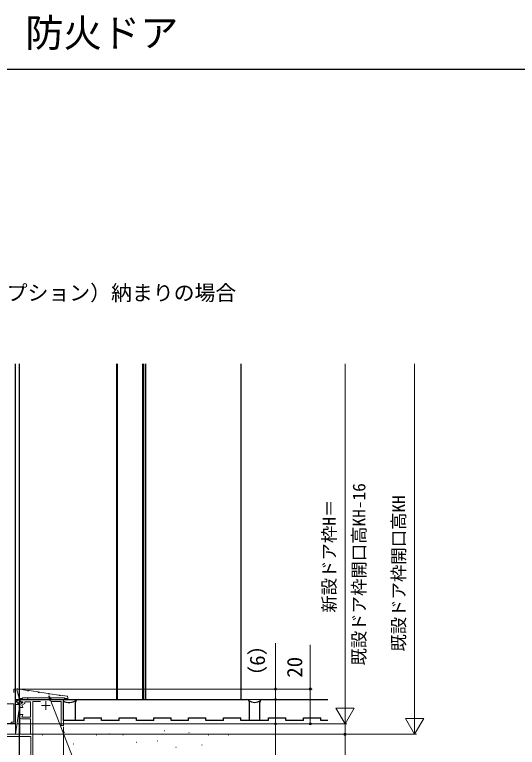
# Model space of a CAD drawing. Units: millimetres, scale not verified. Extents: x -525 to 525, y -783 to 779.
# Drawn here: x -289 to 0, y 357.1 to 778.6 of the extents above; entities that cross this region are included whole.
import ezdxf
from ezdxf.enums import TextEntityAlignment as Align

# ---------------------------------------------------------------- set-up
doc = ezdxf.new("R2010")
doc.units = ezdxf.units.MM
doc.header["$LTSCALE"] = 4
for name, color, linetype in [('0-1_USER1', 3, 'Continuous'), ('0-4_YKK_12', 2, 'Continuous'), ('0-7_YKK_ZWAK', 7, 'Continuous'), ('0-8_YSS_K', 3, 'Continuous'), ('0-9_YSS_KE', 3, 'Continuous')]:
    doc.layers.add(name, color=color, linetype=linetype)
for name, color, linetype, lineweight in [('0-2_YKK_11', 190, 'Continuous', 18), ('0-3_YKK_11E', 4, 'Continuous', 18), ('0-5_YKK_13', 4, 'Continuous', 18), ('0-6_YKK_D', 6, 'Continuous', 18)]:
    doc.layers.add(name, color=color, linetype=linetype, lineweight=lineweight)
doc.styles.add('ＭＳ ゴシック', font='')
doc.styles.get('ＭＳ ゴシック').set_extended_font_data('MS Gothic')

msp = doc.modelspace()

# ---------------------------------------------------------------- linework, layer by layer
at = {"layer": '0-2_YKK_11', "color": 211}
msp.add_lwpolyline([(-289.542, 388.602), (-289.542, 390.602), (-288.542, 390.602), (-288.542, 370.602), (-291.042, 370.602), (-291.042, 371.602), (-289.542, 371.602), (-289.542, 382.102), (-294.309, 382.102)], dxfattribs=at)
at = {"layer": '0-2_YKK_11'}
msp.add_lwpolyline([(-362.542, 364.602), (-288.542, 364.602), (-288.542, 370.602), (-291.342, 370.602)], dxfattribs=at)
at = {"layer": '0-3_YKK_11E'}
for p, q in [((-271.042, 383.602), (-271.042, 378.602)), ((-273.542, 381.102), (-268.542, 381.102))]:
    msp.add_line(p, q, dxfattribs=at)
for points in [[(-286.042, 374.402), (-286.042, 375.902), (-284.414, 375.902), (-284.96, 374.402), (-279.842, 374.402), (-279.842, 383.302), (-283.142, 383.302), (-283.142, 382.321), (-284.921, 381.295), (-284.414, 379.902), (-286.042, 379.902), (-286.042, 381.802), (-284.342, 382.783), (-284.342, 383.302), (-285.11, 383.302), (-286.582, 384.152), (-286.462, 384.602), (-261.042, 384.602), (-261.042, 369.602), (-262.242, 369.602), (-262.242, 383.402), (-267.809, 383.402)], [(-274.275, 383.402), (-278.642, 383.402), (-278.642, 347.602), (-284.642, 347.602), (-284.642, 348.602), (-283.516, 349.252), (-282.642, 349.252), (-282.642, 348.702), (-279.742, 348.702), (-279.742, 363.402), (-306.242, 363.402), (-307.042, 362.602), (-313.042, 362.602), (-313.842, 363.402), (-317.392, 363.402)], [(-322.692, 363.402), (-330.942, 363.402), (-330.942, 349.402), (-326.442, 349.402), (-326.442, 348.702), (-324.042, 348.702), (-324.042, 349.252), (-323.168, 349.252), (-322.042, 348.602), (-322.042, 347.602), (-327.542, 347.602), (-327.542, 348.302), (-332.042, 348.302), (-332.042, 364.602), (-279.842, 364.602), (-279.842, 373.402), (-285.042, 373.402)]]:
    msp.add_lwpolyline(points, dxfattribs=at)
msp.add_arc((-285.042, 374.402), 1, 180.00002, 270, dxfattribs=at)
at = {"layer": '0-4_YKK_12'}
for p, q in [((-288.542, 444.886), (-288.542, 577.639)), ((-286.542, 577.639), (-286.542, 298.825)), ((-230.542, 577.639), (-230.542, 384.599)), ((-230.045, 577.639), (-230.047, 384.599)), ((-215.545, 577.639), (-215.547, 384.599)), ((-215.046, 577.639), (-215.046, 384.599)), ((-213.546, 384.599), (-213.546, 577.639)), ((-288.542, 370.602), (-288.542, 444.886)), ((-288.542, 384.599), (-213.546, 384.599)), ((-288.541, 370.602), (-346.541, 370.602))]:
    msp.add_line(p, q, dxfattribs=at)
at = {"layer": '0-5_YKK_13', "color": 190}
for p, q in [((-286.508, 385.418), (-287.818, 390.064)), ((-281.7, 389.865), (-287.263, 390.694)), ((-275.7, 388.971), (-280.793, 389.73)), ((-269.7, 388.076), (-274.793, 388.835)), ((-263.7, 387.182), (-268.793, 387.941)), ((-284.746, 385.199), (-286.219, 385.199)), ((-284.446, 385.599), (-260.446, 385.599)), ((-284.446, 385.499), (-284.446, 385.599)), ((-258.873, 386.463), (-262.793, 387.047)), ((-260.446, 385.599), (-260.446, 384.599)), ((-260.446, 385.499), (-260.446, 385.599)), ((-260.146, 385.199), (-259.246, 385.199))]:
    msp.add_line(p, q, dxfattribs=at)
at = {"layer": '0-5_YKK_13'}
msp.add_line((-288.542, 364.602), (-286.042, 381.629), dxfattribs=at)
at = {"layer": '0-5_YKK_13', "color": 190}
for points in [[(-281.446, 385.599), (-281.446, 384.599), (-260.446, 384.599)], [(-258.446, 385.199), (-258.446, 385.899), (-258.446, 385.968)]]:
    msp.add_lwpolyline(points, dxfattribs=at)
at = {"layer": '0-5_YKK_13'}
msp.add_lwpolyline([(-288.542, 364.602), (-286.042, 364.602), (-286.042, 381.629), (-288.542, 381.629)], close=True, dxfattribs=at)
at = {"layer": '0-5_YKK_13', "color": 190}
for centre, radius, start, end in [((-287.337, 390.199), 0.5, 81.52358, 195.74577), ((-281.729, 389.667), 0.2, 15.10176, 81.52358), ((-281.246, 389.797), 0.3, 195.10176, 327.9454), ((-280.823, 389.532), 0.2, 81.52358, 147.9454), ((-275.729, 388.773), 0.2, 15.10176, 81.52358), ((-275.246, 388.903), 0.3, 195.10176, 327.9454), ((-274.823, 388.638), 0.2, 81.52358, 147.9454), ((-269.729, 387.879), 0.2, 15.10176, 81.52358), ((-269.246, 388.009), 0.3, 195.10176, 327.9454), ((-268.823, 387.743), 0.2, 81.52358, 147.9454), ((-286.219, 385.499), 0.3, 195.74577, 270), ((-284.746, 385.499), 0.3, 270, 0), ((-263.729, 386.984), 0.2, 15.10176, 81.52358), ((-263.246, 387.115), 0.3, 195.10176, 327.9454), ((-262.823, 386.849), 0.2, 81.52358, 147.9454), ((-260.146, 385.499), 0.3, 180, 270), ((-258.846, 385.199), 0.4, 180, 0), ((-258.946, 385.968), 0.5, 0, 81.52358)]:
    msp.add_arc(centre, radius, start, end, dxfattribs=at)
at = {"layer": '0-6_YKK_D'}
for p, q in [((-99.042, 577.639), (-99.042, 381.102)), ((-59.042, 577.639), (-59.042, 375.102)), ((-119.042, 415.997), (-119.042, 390.602)), ((-287.842, 390.602), (-138.042, 390.602)), ((-285.842, 390.602), (-118.042, 390.602)), ((-119.042, 390.602), (-119.042, 370.602)), ((-99.042, 370.602), (-99.042, 388.788)), ((-260.342, 384.602), (-138.042, 384.602)), ((-260.342, 384.602), (-138.042, 384.602)), ((-139.042, 370.602), (-139.042, 384.602)), ((-99.042, 370.602), (-104.292, 379.695)), ((-93.792, 379.695), (-104.292, 379.695)), ((-99.042, 370.602), (-93.792, 379.695)), ((-59.042, 364.602), (-59.042, 382.788)), ((-59.042, 364.602), (-64.292, 373.695)), ((-53.792, 373.695), (-64.292, 373.695)), ((-59.042, 364.602), (-53.792, 373.695)), ((-287.842, 370.602), (-98.042, 370.602)), ((-287.842, 370.602), (-138.042, 370.602)), ((-286.842, 370.602), (-98.042, 370.602)), ((-285.842, 370.602), (-118.042, 370.602)), ((-261.042, 368.902), (-261.042, 320.932)), ((-139.042, 329.092), (-139.042, 370.602)), ((-99.042, 370.602), (-99.042, 364.602)), ((-287.842, 364.602), (-98.042, 364.602)), ((-279.142, 364.602), (-58.042, 364.602)), ((-99.042, 342.129), (-99.042, 364.602)), ((-286.542, 359.422), (-286.542, 320.932))]:
    msp.add_line(p, q, dxfattribs=at)
for points in [[(-139.042, 384.602), (-139.042, 390.602), (-139.042, 416.993)], [(-269.105, 383.996), (-269.39, 386.621), (-267.831, 384.49)], [(-269.39, 386.621), (-268.468, 384.243), (-227.871, 279.554)]]:
    msp.add_lwpolyline(points, dxfattribs=at)
for centre in [(-139.042, 390.602), (-119.042, 390.602), (-139.042, 384.602), (-139.042, 384.602), (-139.042, 370.602), (-119.042, 370.602), (-99.042, 364.602)]:
    msp.add_circle(centre, 0.637, dxfattribs=at)
at = {"layer": '0-7_YKK_ZWAK'}
msp.add_line((-525, 747.2), (525, 747.2), dxfattribs=at)
at = {"layer": '0-8_YSS_K'}
for p, q in [((-159.042, 577.639), (-159.042, 384.599)), ((-288.542, 382.857), (-286.797, 384.602)), ((-286.069, 381.629), (-288.542, 384.102)), ((-287.525, 381.629), (-285.58, 383.573)), ((-286.539, 384.344), (-286.797, 384.602)), ((-284.746, 382.55), (-286.026, 383.83)), ((-261.042, 372.599), (-261.042, 383.692)), ((-288.314, 381.629), (-288.542, 381.857)), ((-249.044, 372.599), (-261.042, 372.599)), ((-249.044, 374.099), (-239.044, 374.099)), ((-249.044, 372.599), (-249.044, 374.099)), ((-229.044, 374.099), (-219.044, 374.099)), ((-229.044, 372.599), (-229.044, 374.099)), ((-219.044, 372.599), (-219.044, 374.099)), ((-209.044, 372.599), (-219.044, 372.599)), ((-209.044, 374.099), (-199.044, 374.099)), ((-209.044, 372.599), (-209.044, 374.099)), ((-199.044, 372.599), (-199.044, 374.099)), ((-189.044, 372.599), (-199.044, 372.599)), ((-179.044, 372.599), (-179.044, 374.099)), ((-179.044, 372.599), (-179.044, 374.099)), ((-169.044, 372.599), (-179.044, 372.599)), ((-169.044, 372.599), (-179.044, 372.599)), ((-159.044, 372.599), (-159.044, 374.099)), ((-143.044, 372.599), (-159.044, 372.599)), ((-143.044, 374.099), (-133.044, 374.099)), ((-143.044, 372.599), (-143.044, 374.099)), ((-133.044, 372.599), (-133.044, 374.099)), ((-123.044, 372.599), (-133.044, 372.599)), ((-123.044, 374.099), (-113.044, 374.099)), ((-123.044, 372.599), (-123.044, 374.099)), ((-202.81, 366.702), (-202.61, 366.702)), ((-273.273, 364.358), (-273.073, 364.358)), ((-260.401, 365.877), (-260.201, 365.877)), ((-242.038, 364.316), (-241.838, 364.316)), ((-234.423, 364.777), (-234.223, 364.777)), ((-226.808, 364.316), (-226.608, 364.316)), ((-188.962, 365.585), (-188.762, 365.585)), ((-177.539, 364.316), (-177.339, 364.316)), ((-166.117, 364.316), (-165.917, 364.316)), ((-255.218, 359.164), (-255.018, 359.164)), ((-219.193, 360.047), (-218.993, 360.047)), ((-207.151, 360.914), (-206.951, 360.914)), ((-181.347, 358.508), (-181.147, 358.508)), ((-196.299, 357.191), (-196.099, 357.191))]:
    msp.add_line(p, q, dxfattribs=at)
for points in [[(-229.044, 372.599), (-239.044, 372.599), (-239.044, 374.099)], [(-189.044, 372.599), (-189.044, 374.099), (-179.044, 374.099)], [(-169.044, 372.599), (-169.044, 374.099), (-159.044, 374.099)], [(-109.045, 372.599), (-113.044, 372.599), (-113.044, 374.099)]]:
    msp.add_lwpolyline(points, dxfattribs=at)
for centre, radius, start, end in [((-257.698, 390.619), 7.692, 244.23156, 301.2405), ((-151.044, 388.47), 5.543, 233.02901, 306.97099)]:
    msp.add_arc(centre, radius, start, end, dxfattribs=at)
at = {"layer": '0-9_YSS_KE'}
for p, q in [((-252.542, 384.599), (-155.544, 384.599)), ((-146.544, 384.599), (-109.045, 384.599)), ((-254.042, 372.599), (-254.042, 383.099)), ((-154.044, 372.599), (-154.044, 383.099)), ((-148.044, 372.599), (-148.044, 383.099))]:
    msp.add_line(p, q, dxfattribs=at)
for centre, start, end in [((-252.542, 383.099), 90, 180), ((-155.544, 383.099), 0, 90), ((-146.544, 383.099), 90, 180)]:
    msp.add_arc(centre, 1.5, start, end, dxfattribs=at)

# ---------------------------------------------------------------- texts
at = {"layer": '0-1_USER1', "style": 'ＭＳ ゴシック'}
for s, height, p in [('ドアリモ 玄関ドア D30 防火ドア', 16.13, (-524.75, 755.2)), ('●標準枠＋下枠フラット材（オプション）納まりの場合', 8.798, (-461.636, 611.507))]:
    msp.add_text(s, height=height, dxfattribs=at).set_placement(p, align=Align.BOTTOM_LEFT)
at = {"layer": '0-6_YKK_D', "style": 'ＭＳ ゴシック'}
for s, height, p in [('既設ドア枠開口高KH-16', 7.331, (-85.167, 404.115)), ('新設ドア枠H＝', 7.331, (-102.349, 434.541)), ('既設ドア枠開口高KH', 7.331, (-62.349, 412.137)), ('（6）', 8.798, (-142.474, 392.015)), ('20', 8.798, (-121.042, 397.156))]:
    msp.add_text(s, height=height, rotation=90, dxfattribs=at).set_placement(p, align=Align.BOTTOM_LEFT)

doc.saveas('drawing.dxf')
